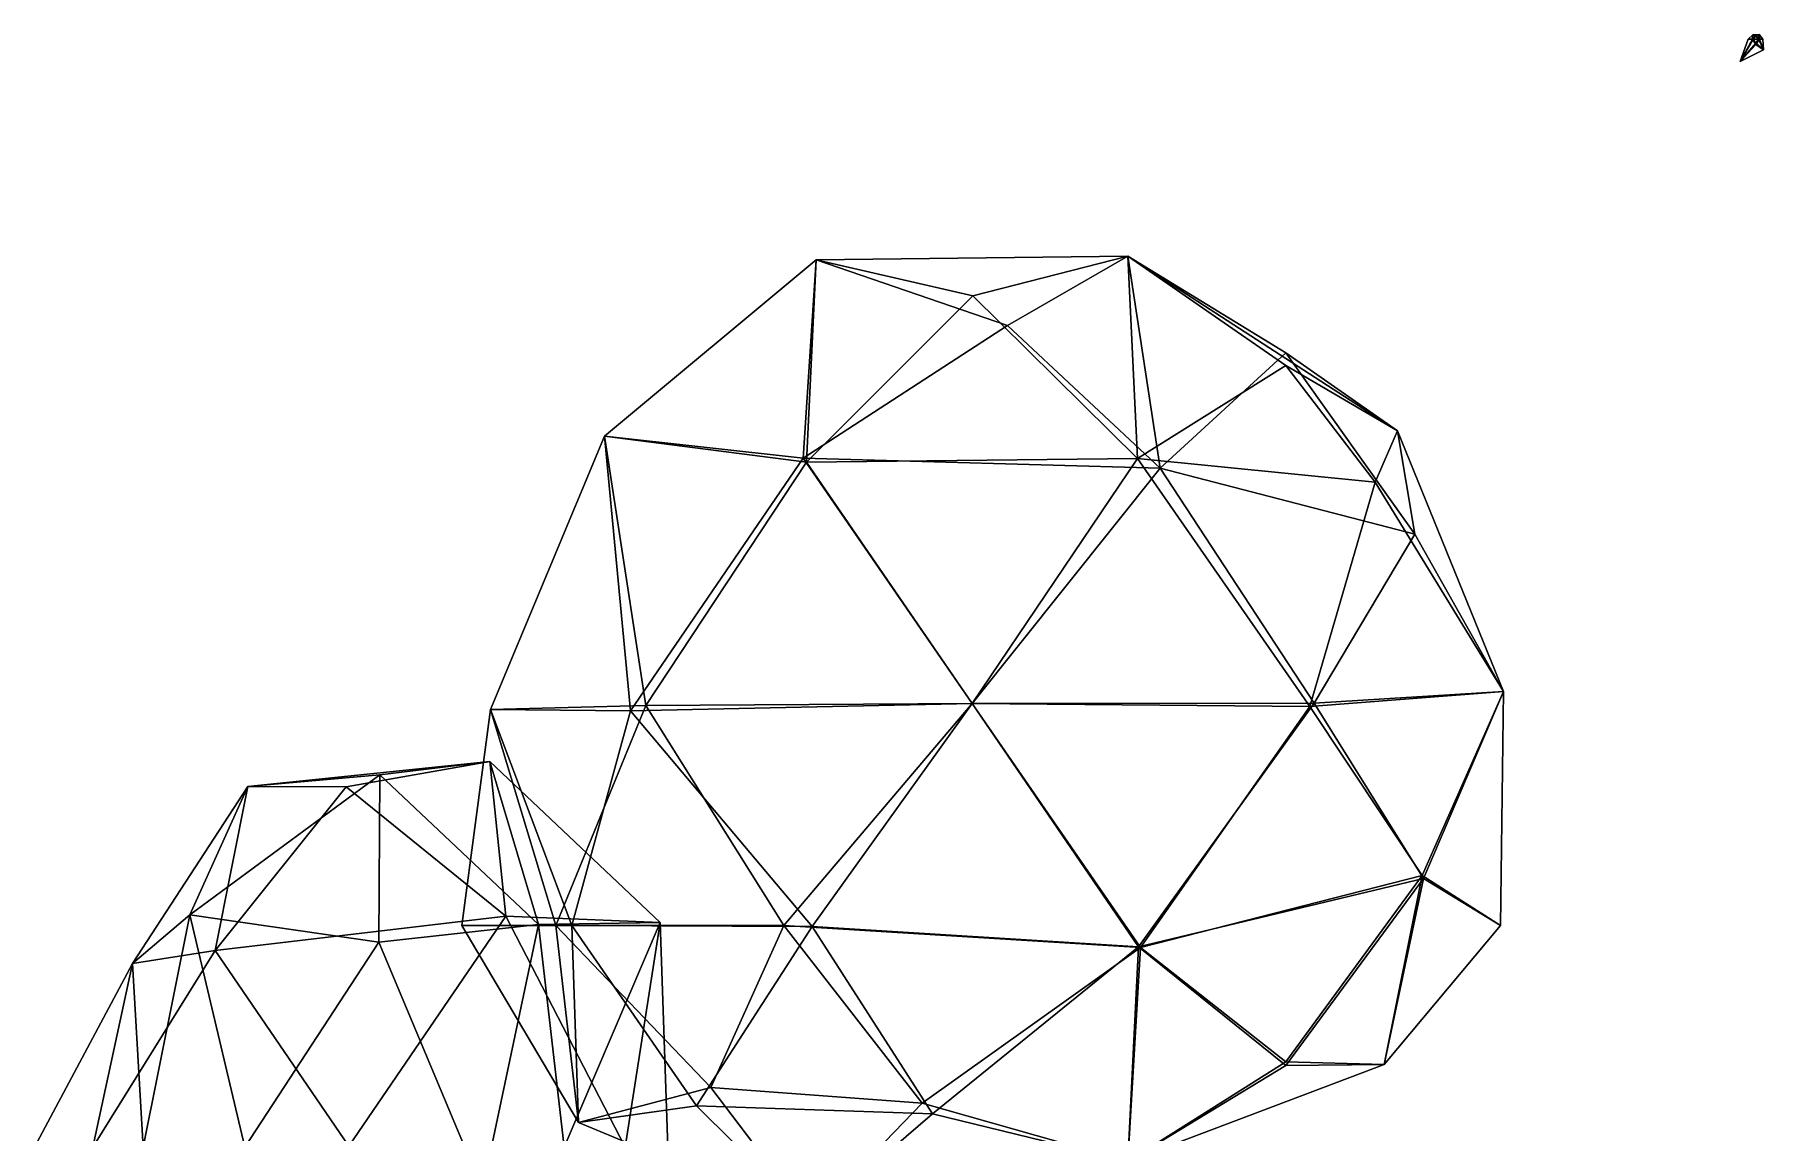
# Model space of a CAD drawing. Extents: x 290083 to 295691, y 4553739 to 4561622.
# Drawn here: x 293574.3 to 293713.4, y 4558872.5 to 4558960.7 of the extents above; entities that cross this region are included whole.
import ezdxf

# ---------------------------------------------------------------- set-up
doc = ezdxf.new("R2010")
doc.units = 0
doc.layers.add('Au_ppm_Pref_-_0_3', color=7, linetype='CONTINUOUS')

msp = doc.modelspace()

# ---------------------------------------------------------------- linework, layer by layer
at = {"layer": 'Au_ppm_Pref_-_0_3'}
for points in [[(293711.52, 4558958.57, 1752.1), (293712.19, 4558960.37, 1752.1), (293712.52, 4558960.37, 1752.23)], [(293711.52, 4558958.57, 1752.1), (293712.52, 4558960.37, 1752.23), (293712.8, 4558959.94, 1752.25)], [(293712.19, 4558960.37, 1752.1), (293711.52, 4558958.57, 1752.1), (293712.58, 4558960.37, 1752)], [(293711.52, 4558958.57, 1752.1), (293712.8, 4558960.05, 1751.99), (293712.58, 4558960.37, 1752)], [(293711.52, 4558958.57, 1752.1), (293713.4, 4558959.51, 1752.1), (293712.8, 4558960.05, 1751.99)], [(293713.4, 4558959.51, 1752.1), (293711.52, 4558958.57, 1752.1), (293712.8, 4558959.94, 1752.25)], [(293712.19, 4558960.37, 1752.1), (293712.55, 4558960.72, 1752.1), (293712.52, 4558960.37, 1752.23)], [(293712.55, 4558960.72, 1752.1), (293712.19, 4558960.37, 1752.1), (293712.58, 4558960.37, 1752)], [(293712.55, 4558960.72, 1752.1), (293712.8, 4558960.69, 1752.21), (293712.52, 4558960.37, 1752.23)], [(293713.09, 4558960.37, 1752.24), (293712.52, 4558960.37, 1752.23), (293712.8, 4558960.69, 1752.21)], [(293713.09, 4558960.37, 1752.24), (293712.8, 4558959.94, 1752.25), (293712.52, 4558960.37, 1752.23)], [(293712.55, 4558960.72, 1752.1), (293713.05, 4558960.73, 1752.1), (293712.8, 4558960.69, 1752.21)], [(293713.05, 4558960.73, 1752.1), (293712.55, 4558960.72, 1752.1), (293712.8, 4558960.63, 1752.01)], [(293712.55, 4558960.72, 1752.1), (293712.58, 4558960.37, 1752), (293712.8, 4558960.63, 1752.01)], [(293712.8, 4558960.63, 1752.01), (293712.58, 4558960.37, 1752), (293713.01, 4558960.37, 1752)], [(293713.01, 4558960.37, 1752), (293712.58, 4558960.37, 1752), (293712.8, 4558960.05, 1751.99)], [(293713.09, 4558960.37, 1752.24), (293712.8, 4558960.69, 1752.21), (293713.05, 4558960.73, 1752.1)], [(293713.05, 4558960.73, 1752.1), (293712.8, 4558960.63, 1752.01), (293713.01, 4558960.37, 1752)], [(293713.09, 4558960.37, 1752.24), (293713.4, 4558959.51, 1752.1), (293712.8, 4558959.94, 1752.25)], [(293713.4, 4558959.51, 1752.1), (293713.01, 4558960.37, 1752), (293712.8, 4558960.05, 1751.99)], [(293713.36, 4558960.37, 1752.1), (293713.05, 4558960.73, 1752.1), (293713.01, 4558960.37, 1752)], [(293713.4, 4558959.51, 1752.1), (293713.36, 4558960.37, 1752.1), (293713.01, 4558960.37, 1752)], [(293713.09, 4558960.37, 1752.24), (293713.05, 4558960.73, 1752.1), (293713.36, 4558960.37, 1752.1)], [(293713.09, 4558960.37, 1752.24), (293713.36, 4558960.37, 1752.1), (293713.4, 4558959.51, 1752.1)], [(293636.17, 4558926.68, 1822.56), (293637.2, 4558942.63, 1829.31), (293620.19, 4558928.43, 1829.24)], [(293636.43, 4558926.35, 1835.76), (293620.19, 4558928.43, 1829.24), (293637.2, 4558942.63, 1829.31)], [(293636.17, 4558926.68, 1822.56), (293652.6, 4558937.35, 1823.79), (293637.2, 4558942.63, 1829.31)], [(293649.8, 4558939.71, 1834.3), (293636.43, 4558926.35, 1835.76), (293637.2, 4558942.63, 1829.31)], [(293652.6, 4558937.35, 1823.79), (293662.28, 4558942.92, 1829.29), (293637.2, 4558942.63, 1829.31)], [(293662.28, 4558942.92, 1829.29), (293649.8, 4558939.71, 1834.3), (293637.2, 4558942.63, 1829.31)], [(293663.06, 4558926.65, 1835.87), (293649.8, 4558939.71, 1834.3), (293662.28, 4558942.92, 1829.29)], [(293652.6, 4558937.35, 1823.79), (293664.88, 4558925.86, 1822.17), (293662.28, 4558942.92, 1829.29)], [(293683.98, 4558928.86, 1829.31), (293675, 4558934.11, 1832.44), (293662.28, 4558942.92, 1829.29)], [(293683.98, 4558928.86, 1829.31), (293662.28, 4558942.92, 1829.29), (293675, 4558935.13, 1825.85)], [(293663.06, 4558926.65, 1835.87), (293662.28, 4558942.92, 1829.29), (293675, 4558934.11, 1832.44)], [(293664.88, 4558925.86, 1822.17), (293675, 4558935.13, 1825.85), (293662.28, 4558942.92, 1829.29)], [(293663.06, 4558926.65, 1835.87), (293636.43, 4558926.35, 1835.76), (293649.8, 4558939.71, 1834.3)], [(293664.88, 4558925.86, 1822.17), (293652.6, 4558937.35, 1823.79), (293636.17, 4558926.68, 1822.56)], [(293675, 4558935.13, 1825.85), (293664.88, 4558925.86, 1822.17), (293685.36, 4558920.55, 1825.82)], [(293683.98, 4558928.86, 1829.31), (293675, 4558935.13, 1825.85), (293685.36, 4558920.55, 1825.82)], [(293682.17, 4558924.74, 1832.69), (293663.06, 4558926.65, 1835.87), (293675, 4558934.11, 1832.44)], [(293683.98, 4558928.86, 1829.31), (293682.17, 4558924.74, 1832.69), (293675, 4558934.11, 1832.44)], [(293622.27, 4558906.35, 1822.65), (293620.19, 4558928.43, 1829.24), (293611.03, 4558906.46, 1829.21)], [(293623.5, 4558906.77, 1835.53), (293611.03, 4558906.46, 1829.21), (293620.19, 4558928.43, 1829.24)], [(293622.27, 4558906.35, 1822.65), (293636.17, 4558926.68, 1822.56), (293620.19, 4558928.43, 1829.24)], [(293636.43, 4558926.35, 1835.76), (293623.5, 4558906.77, 1835.53), (293620.19, 4558928.43, 1829.24)], [(293683.98, 4558928.86, 1829.31), (293692.5, 4558907.91, 1829.71), (293682.17, 4558924.74, 1832.69)], [(293685.36, 4558920.55, 1825.82), (293692.5, 4558907.91, 1829.71), (293683.98, 4558928.86, 1829.31)], [(293622.27, 4558906.35, 1822.65), (293649.77, 4558906.95, 1822.98), (293636.17, 4558926.68, 1822.56)], [(293664.88, 4558925.86, 1822.17), (293636.17, 4558926.68, 1822.56), (293649.77, 4558906.95, 1822.98)], [(293663.06, 4558926.65, 1835.87), (293649.75, 4558906.95, 1835.75), (293636.43, 4558926.35, 1835.76)], [(293663.06, 4558926.65, 1835.87), (293676.92, 4558906.7, 1835.78), (293649.75, 4558906.95, 1835.75)], [(293663.06, 4558926.65, 1835.87), (293682.17, 4558924.74, 1832.69), (293676.92, 4558906.7, 1835.78)], [(293636.43, 4558926.35, 1835.76), (293649.75, 4558906.95, 1835.75), (293623.5, 4558906.77, 1835.53)], [(293677.28, 4558906.97, 1822.59), (293664.88, 4558925.86, 1822.17), (293649.77, 4558906.95, 1822.98)], [(293677.28, 4558906.97, 1822.59), (293685.36, 4558920.55, 1825.82), (293664.88, 4558925.86, 1822.17)], [(293692.5, 4558907.91, 1829.71), (293676.92, 4558906.7, 1835.78), (293682.17, 4558924.74, 1832.69)], [(293685.36, 4558920.55, 1825.82), (293677.28, 4558906.97, 1822.59), (293692.5, 4558907.91, 1829.71)], [(293692.5, 4558907.91, 1829.71), (293685.95, 4558893.11, 1833.14), (293676.92, 4558906.7, 1835.78)], [(293692.5, 4558907.91, 1829.71), (293677.28, 4558906.97, 1822.59), (293686.07, 4558892.88, 1825.35)], [(293692.5, 4558907.91, 1829.71), (293692.26, 4558889.1, 1829.31), (293685.95, 4558893.11, 1833.14)], [(293686.07, 4558892.88, 1825.35), (293692.26, 4558889.1, 1829.31), (293692.5, 4558907.91, 1829.71)], [(293616.27, 4558889.1, 1833.24), (293608.7, 4558889.1, 1829.31), (293611.03, 4558906.46, 1829.21)], [(293617.57, 4558889.1, 1824.04), (293611.03, 4558906.46, 1829.21), (293608.7, 4558889.1, 1829.31)], [(293623.5, 4558906.77, 1835.53), (293616.27, 4558889.1, 1833.24), (293611.03, 4558906.46, 1829.21)], [(293622.27, 4558906.35, 1822.65), (293611.03, 4558906.46, 1829.21), (293617.57, 4558889.1, 1824.04)], [(293623.5, 4558906.77, 1835.53), (293634.62, 4558889.1, 1836.36), (293616.27, 4558889.1, 1833.24)], [(293636.89, 4558889, 1821.21), (293622.27, 4558906.35, 1822.65), (293617.57, 4558889.1, 1824.04)], [(293622.27, 4558906.35, 1822.65), (293636.89, 4558889, 1821.21), (293649.77, 4558906.95, 1822.98)], [(293649.75, 4558906.95, 1835.75), (293634.62, 4558889.1, 1836.36), (293623.5, 4558906.77, 1835.53)], [(293634.62, 4558889.1, 1836.36), (293649.75, 4558906.95, 1835.75), (293663.31, 4558887.33, 1835.8)], [(293663.14, 4558887.37, 1822.74), (293649.77, 4558906.95, 1822.98), (293636.89, 4558889, 1821.21)], [(293649.75, 4558906.95, 1835.75), (293676.92, 4558906.7, 1835.78), (293663.31, 4558887.33, 1835.8)], [(293663.14, 4558887.37, 1822.74), (293677.28, 4558906.97, 1822.59), (293649.77, 4558906.95, 1822.98)], [(293663.14, 4558887.37, 1822.74), (293686.07, 4558892.88, 1825.35), (293677.28, 4558906.97, 1822.59)], [(293685.95, 4558893.11, 1833.14), (293663.31, 4558887.33, 1835.8), (293676.92, 4558906.7, 1835.78)], [(293602.11, 4558901.2, 1905.89), (293591.5, 4558900.28, 1900.58), (293610.97, 4558902.29, 1901.64)], [(293610.97, 4558902.29, 1901.64), (293591.5, 4558900.28, 1900.58), (293599.4, 4558900.23, 1896.87)], [(293610.97, 4558902.29, 1901.64), (293599.4, 4558900.23, 1896.87), (293612.24, 4558889.84, 1894.63)], [(293614.87, 4558889.18, 1907.63), (293602.11, 4558901.2, 1905.89), (293610.97, 4558902.29, 1901.64)], [(293614.87, 4558889.18, 1907.63), (293610.97, 4558902.29, 1901.64), (293624.66, 4558889.34, 1900.53)], [(293610.97, 4558902.29, 1901.64), (293612.24, 4558889.84, 1894.63), (293624.66, 4558889.34, 1900.53)], [(293591.5, 4558900.28, 1900.58), (293586.83, 4558889.94, 1906.76), (293582.22, 4558886.03, 1900.58)], [(293591.5, 4558900.28, 1900.58), (293582.22, 4558886.03, 1900.58), (293588.86, 4558887.08, 1896.29)], [(293602.11, 4558901.2, 1905.89), (293602.04, 4558887.75, 1910.77), (293586.83, 4558889.94, 1906.76)], [(293602.11, 4558901.2, 1905.89), (293586.83, 4558889.94, 1906.76), (293591.5, 4558900.28, 1900.58)], [(293591.5, 4558900.28, 1900.58), (293588.86, 4558887.08, 1896.29), (293599.4, 4558900.23, 1896.87)], [(293599.4, 4558900.23, 1896.87), (293588.86, 4558887.08, 1896.29), (293612.24, 4558889.84, 1894.63)], [(293602.11, 4558901.2, 1905.89), (293614.87, 4558889.18, 1907.63), (293602.04, 4558887.75, 1910.77)], [(293686.07, 4558892.88, 1825.35), (293663.14, 4558887.37, 1822.74), (293675, 4558877.84, 1825.56)], [(293685.95, 4558893.11, 1833.14), (293675, 4558878.14, 1832.97), (293663.31, 4558887.33, 1835.8)], [(293682.91, 4558877.91, 1829.31), (293675, 4558878.14, 1832.97), (293685.95, 4558893.11, 1833.14)], [(293682.91, 4558877.91, 1829.31), (293686.07, 4558892.88, 1825.35), (293675, 4558877.84, 1825.56)], [(293682.91, 4558877.91, 1829.31), (293685.95, 4558893.11, 1833.14), (293692.26, 4558889.1, 1829.31)], [(293682.91, 4558877.91, 1829.31), (293692.26, 4558889.1, 1829.31), (293686.07, 4558892.88, 1825.35)], [(293583.08, 4558871.28, 1905.19), (293582.22, 4558886.03, 1900.58), (293586.83, 4558889.94, 1906.76)], [(293591.26, 4558871.28, 1910.36), (293583.08, 4558871.28, 1905.19), (293586.83, 4558889.94, 1906.76)], [(293602.04, 4558887.75, 1910.77), (293591.26, 4558871.28, 1910.36), (293586.83, 4558889.94, 1906.76)], [(293588.86, 4558887.08, 1896.29), (293599.62, 4558871.35, 1894.21), (293612.24, 4558889.84, 1894.63)], [(293621.84, 4558871.28, 1895.95), (293612.24, 4558889.84, 1894.63), (293599.62, 4558871.35, 1894.21)], [(293614.87, 4558889.18, 1907.63), (293610.37, 4558867.86, 1910.55), (293602.04, 4558887.75, 1910.77)], [(293616.27, 4558889.1, 1833.24), (293618.1, 4558873.24, 1829.31), (293608.7, 4558889.1, 1829.31)], [(293608.7, 4558889.1, 1829.31), (293618.1, 4558873.24, 1829.31), (293617.57, 4558889.1, 1824.04)], [(293610.37, 4558867.86, 1910.55), (293614.87, 4558889.18, 1907.63), (293616.94, 4558871.28, 1905.29)], [(293621.84, 4558871.28, 1895.95), (293624.66, 4558889.34, 1900.53), (293612.24, 4558889.84, 1894.63)], [(293614.87, 4558889.18, 1907.63), (293624.66, 4558889.34, 1900.53), (293616.94, 4558871.28, 1905.29)], [(293616.27, 4558889.1, 1833.24), (293634.62, 4558889.1, 1836.36), (293628.74, 4558876.07, 1833.63)], [(293616.27, 4558889.1, 1833.24), (293628.74, 4558876.07, 1833.63), (293618.1, 4558873.24, 1829.31)], [(293616.94, 4558871.28, 1905.29), (293624.66, 4558889.34, 1900.53), (293625.28, 4558871.28, 1900.58)], [(293617.57, 4558889.1, 1824.04), (293627.6, 4558874.6, 1824.58), (293636.89, 4558889, 1821.21)], [(293618.1, 4558873.24, 1829.31), (293627.6, 4558874.6, 1824.58), (293617.57, 4558889.1, 1824.04)], [(293621.84, 4558871.28, 1895.95), (293625.28, 4558871.28, 1900.58), (293624.66, 4558889.34, 1900.53)], [(293646.56, 4558873.95, 1824.36), (293636.89, 4558889, 1821.21), (293627.6, 4558874.6, 1824.58)], [(293645.75, 4558874.8, 1834.06), (293628.74, 4558876.07, 1833.63), (293634.62, 4558889.1, 1836.36)], [(293645.75, 4558874.8, 1834.06), (293634.62, 4558889.1, 1836.36), (293663.31, 4558887.33, 1835.8)], [(293646.56, 4558873.95, 1824.36), (293663.14, 4558887.37, 1822.74), (293636.89, 4558889, 1821.21)], [(293610.37, 4558867.86, 1910.55), (293591.26, 4558871.28, 1910.36), (293602.04, 4558887.75, 1910.77)], [(293582.22, 4558886.03, 1900.58), (293579.02, 4558871.28, 1896.91), (293588.86, 4558887.08, 1896.29)], [(293588.86, 4558887.08, 1896.29), (293579.02, 4558871.28, 1896.91), (293599.62, 4558871.35, 1894.21)], [(293662.27, 4558870.12, 1829.25), (293645.75, 4558874.8, 1834.06), (293663.31, 4558887.33, 1835.8)], [(293663.14, 4558887.37, 1822.74), (293646.56, 4558873.95, 1824.36), (293662.27, 4558870.12, 1829.25)], [(293663.14, 4558887.37, 1822.74), (293662.27, 4558870.12, 1829.25), (293675, 4558877.84, 1825.56)], [(293662.27, 4558870.12, 1829.25), (293663.31, 4558887.33, 1835.8), (293675, 4558878.14, 1832.97)], [(293574.35, 4558871.28, 1900.58), (293582.22, 4558886.03, 1900.58), (293583.08, 4558871.28, 1905.19)], [(293582.22, 4558886.03, 1900.58), (293574.35, 4558871.28, 1900.58), (293579.02, 4558871.28, 1896.91)], [(293682.91, 4558877.91, 1829.31), (293662.27, 4558870.12, 1829.25), (293675, 4558878.14, 1832.97)], [(293682.91, 4558877.91, 1829.31), (293675, 4558877.84, 1825.56), (293662.27, 4558870.12, 1829.25)], [(293628.74, 4558876.07, 1833.63), (293636.76, 4558865.51, 1829.28), (293618.1, 4558873.24, 1829.31)], [(293628.74, 4558876.07, 1833.63), (293645.75, 4558874.8, 1834.06), (293636.76, 4558865.51, 1829.28)], [(293618.1, 4558873.24, 1829.31), (293636.76, 4558865.51, 1829.28), (293627.6, 4558874.6, 1824.58)], [(293646.56, 4558873.95, 1824.36), (293627.6, 4558874.6, 1824.58), (293636.76, 4558865.51, 1829.28)], [(293645.75, 4558874.8, 1834.06), (293662.27, 4558870.12, 1829.25), (293636.76, 4558865.51, 1829.28)], [(293646.56, 4558873.95, 1824.36), (293636.76, 4558865.51, 1829.28), (293662.27, 4558870.12, 1829.25)]]:
    msp.add_3dface(points, dxfattribs=at)

doc.saveas('drawing.dxf')
